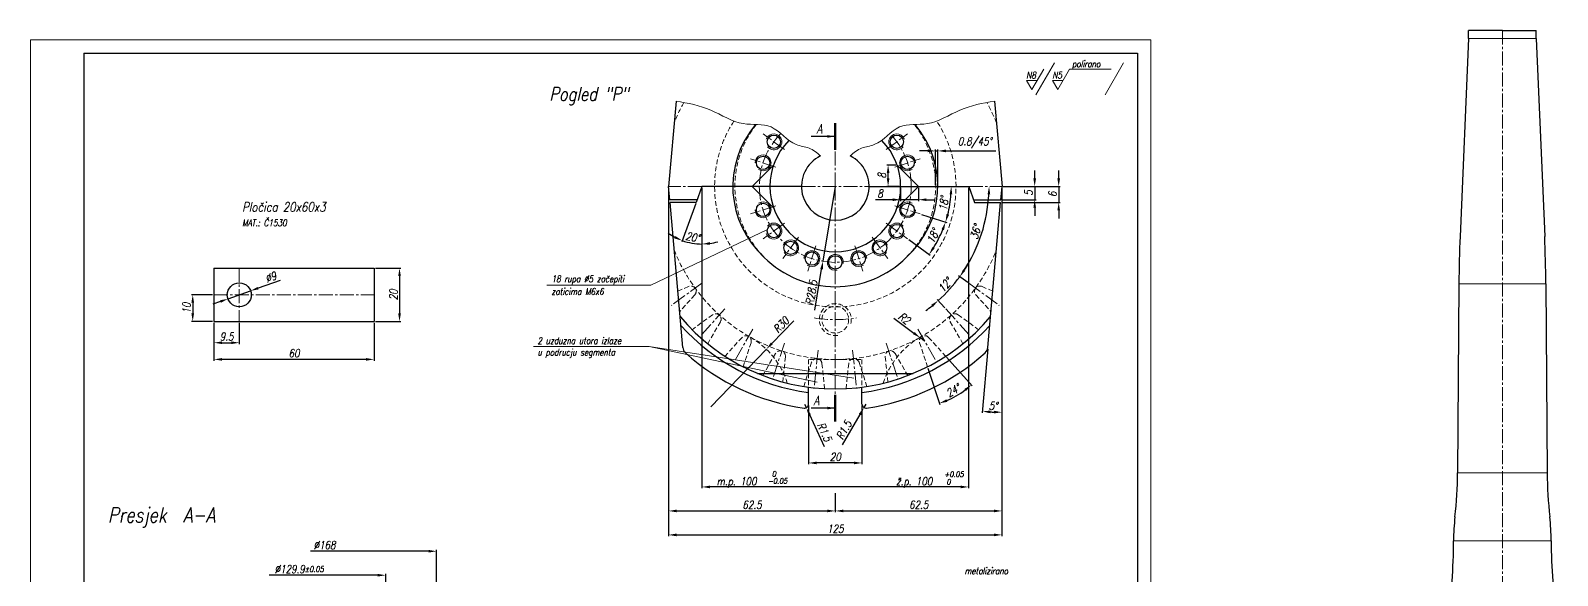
# Model space of a CAD drawing. Extents: x 459 to 1033, y 12 to 616.
# Drawn here: x 459 to 1032, y 412 to 616 of the extents above; entities that cross this region are included whole.
import ezdxf

# ---------------------------------------------------------------- set-up
doc = ezdxf.new("R2010")
doc.units = 0
doc.header["$LTSCALE"] = 7
doc.header["$MEASUREMENT"] = 0
doc.linetypes.add('CENTER2', pattern=[1.125, 0.75, -0.125, 0.125, -0.125])
doc.linetypes.add('HIDDEN', pattern=[0.375, 0.25, -0.125])
doc.layers.get('0').update_dxf_attribs({"linetype": 'CONTINUOUS', "lineweight": 15})
for name, color, linetype, lineweight in [('1', 1, 'CENTER2', 15), ('2', 2, 'HIDDEN', 15), ('3', 3, 'CONTINUOUS', 30), ('4', 5, 'CONTINUOUS', 50), ('8', 250, 'CONTINUOUS', 15)]:
    doc.layers.add(name, color=color, linetype=linetype, lineweight=lineweight)
doc.styles.add('ITALICT', font='ITALICT.shx', dxfattribs={"width": 0.8, "height": 3})
doc.dimstyles.get("Standard").update_dxf_attribs({"dimtxt": 3, "dimasz": 3, "dimexe": 0.5, "dimexo": 0.5, "dimgap": 0.8, "dimtad": 1, "dimdsep": 46, "dimtxsty": 'ITALICT', "dimcen": 0.09, "dimazin": 2, "dimtfac": 1, "dimtmove": 0, "dimatfit": 3, "dimfxl": 1, "dimtolj": 1, "dimtzin": 0, "dimarcsym": 0})

# ---------------------------------------------------------------- blocks, each defined once
blk = doc.blocks.new('*D4')
at = {"color": 0, "lineweight": -2, "transparency": 16777216}
for p, q in [((835.92, 560.99), (835.92, 563.99)), ((824.16, 557.99), (836.42, 557.99)), ((835.92, 557.99), (835.92, 552.99)), ((823.73, 552.99), (836.42, 552.99)), ((835.92, 549.99), (835.92, 546.99))]:
    blk.add_line(p, q, dxfattribs=at)
at = {"color": 0, "transparency": 16777216}
for points in [[(835.42, 560.99), (836.42, 560.99), (835.92, 557.99)], [(835.42, 549.99), (836.42, 549.99), (835.92, 552.99)]]:
    blk.add_solid(points, dxfattribs=at)
at = {"color": 0, "transparency": 16777216, "insert": (833.62, 555.49), "char_height": 3, "attachment_point": 5, "rotation": 90, "style": 'ITALICT'}
blk.add_mtext('\\A1;5', dxfattribs=at)
blk = doc.blocks.new('*D5')
at = {"color": 0, "lineweight": -2, "transparency": 16777216}
for p, q in [((844.92, 560.99), (844.92, 563.99)), ((824.16, 557.99), (845.42, 557.99)), ((844.92, 557.99), (844.92, 551.99)), ((823.64, 551.99), (845.42, 551.99)), ((844.92, 548.99), (844.92, 545.99))]:
    blk.add_line(p, q, dxfattribs=at)
at = {"color": 0, "transparency": 16777216}
for points in [[(844.42, 560.99), (845.42, 560.99), (844.92, 557.99)], [(844.42, 548.99), (845.42, 548.99), (844.92, 551.99)]]:
    blk.add_solid(points, dxfattribs=at)
at = {"color": 0, "transparency": 16777216, "insert": (842.62, 554.99), "char_height": 3, "attachment_point": 5, "rotation": 90, "style": 'ITALICT'}
blk.add_mtext('\\A1;6', dxfattribs=at)
blk = doc.blocks.new('*D6')
at = {"color": 0, "lineweight": -2, "transparency": 16777216}
for p, q in [((823.66, 518.13), (823.66, 472.74)), ((818.33, 497.05), (816.23, 473.07))]:
    blk.add_line(p, q, dxfattribs=at)
blk.add_arc((823.66, 557.99), 84.74, 267.0284, 267.9716, dxfattribs=at)
at = {"color": 0, "transparency": 16777216}
for points in [[(819.24, 472.86), (819.31, 473.85), (816.28, 473.56)], [(820.67, 473.8), (820.66, 472.8), (823.66, 473.24)]]:
    blk.add_solid(points, dxfattribs=at)
at = {"color": 0, "transparency": 16777216, "insert": (820.34, 475.61), "char_height": 3, "attachment_point": 5, "rotation": 357.6891, "style": 'ITALICT'}
blk.add_mtext('\\A1;5°', dxfattribs=at)
blk = doc.blocks.new('*D7')
at = {"color": 0, "lineweight": -2, "transparency": 16777216}
for p, q in [((698.66, 557.49), (698.66, 435.71)), ((761.16, 442.87), (761.16, 435.71)), ((701.66, 436.21), (758.16, 436.21))]:
    blk.add_line(p, q, dxfattribs=at)
at = {"color": 0, "transparency": 16777216}
for points in [[(701.66, 436.71), (701.66, 435.71), (698.66, 436.21)], [(758.16, 436.71), (758.16, 435.71), (761.16, 436.21)]]:
    blk.add_solid(points, dxfattribs=at)
at = {"color": 0, "transparency": 16777216, "insert": (729.91, 438.51), "char_height": 3, "attachment_point": 5, "style": 'ITALICT'}
blk.add_mtext('\\A1;62.5', dxfattribs=at)
blk = doc.blocks.new('*D8')
at = {"color": 0, "lineweight": -2, "transparency": 16777216}
for p, q in [((823.66, 557.49), (823.66, 435.71)), ((761.16, 442.87), (761.16, 435.71)), ((764.16, 436.21), (820.66, 436.21))]:
    blk.add_line(p, q, dxfattribs=at)
at = {"color": 0, "transparency": 16777216}
for points in [[(764.16, 436.71), (764.16, 435.71), (761.16, 436.21)], [(820.66, 436.71), (820.66, 435.71), (823.66, 436.21)]]:
    blk.add_solid(points, dxfattribs=at)
at = {"color": 0, "transparency": 16777216, "insert": (792.41, 438.51), "char_height": 3, "attachment_point": 5, "style": 'ITALICT'}
blk.add_mtext('\\A1;62.5', dxfattribs=at)
blk = doc.blocks.new('*D36')
at = {"color": 0, "lineweight": -2, "transparency": 16777216}
for p, q in [((592.58, 383.12), (592.58, 412.58)), ((589.58, 412.08), (548.84, 412.08))]:
    blk.add_line(p, q, dxfattribs=at)
at = {"color": 0, "transparency": 16777216}
blk.add_solid([(589.58, 412.58), (589.58, 411.58), (592.58, 412.08)], dxfattribs=at)
at = {"color": 0, "transparency": 16777216, "insert": (560.11, 414.38), "char_height": 3, "attachment_point": 5, "style": 'ITALICT'}
blk.add_mtext('\\A1;%%c129.9{}{\\H0.71x;\\C3;%%p0.05}', dxfattribs=at)
blk = doc.blocks.new('*D37')
at = {"color": 0, "lineweight": -2, "transparency": 16777216}
for p, q in [((608.63, 421.08), (564.38, 421.08)), ((611.63, 340.92), (611.63, 421.58))]:
    blk.add_line(p, q, dxfattribs=at)
at = {"color": 0, "transparency": 16777216}
blk.add_solid([(608.63, 421.58), (608.63, 420.58), (611.63, 421.08)], dxfattribs=at)
at = {"color": 0, "transparency": 16777216, "insert": (569.63, 423.38), "char_height": 3, "attachment_point": 5, "style": 'ITALICT'}
blk.add_mtext('\\A1;%%c168', dxfattribs=at)
blk = doc.blocks.new('*D53')
at = {"color": 0, "lineweight": -2, "transparency": 16777216}
for p, q in [((711.16, 557.49), (711.16, 444.71)), ((811.16, 557.49), (811.16, 444.71)), ((808.16, 445.21), (714.16, 445.21))]:
    blk.add_line(p, q, dxfattribs=at)
at = {"color": 0, "transparency": 16777216}
for points in [[(714.16, 445.71), (714.16, 444.71), (711.16, 445.21)], [(808.16, 445.71), (808.16, 444.71), (811.16, 445.21)]]:
    blk.add_solid(points, dxfattribs=at)
blk = doc.blocks.new('*D55')
at = {"color": 0, "lineweight": -2, "transparency": 16777216}
for p, q in [((588.69, 527.3), (598.27, 527.3)), ((597.77, 524.3), (597.77, 510.3)), ((588.69, 507.3), (598.27, 507.3))]:
    blk.add_line(p, q, dxfattribs=at)
at = {"color": 0, "transparency": 16777216}
for points in [[(597.27, 524.3), (598.27, 524.3), (597.77, 527.3)], [(597.27, 510.3), (598.27, 510.3), (597.77, 507.3)]]:
    blk.add_solid(points, dxfattribs=at)
at = {"color": 0, "transparency": 16777216, "insert": (595.47, 517.3), "char_height": 3, "attachment_point": 5, "rotation": 90, "style": 'ITALICT'}
blk.add_mtext('\\A1;20', dxfattribs=at)
blk = doc.blocks.new('*D56')
at = {"color": 0, "lineweight": -2, "transparency": 16777216}
for p, q in [((528.19, 506.8), (528.19, 492.57)), ((588.19, 506.8), (588.19, 492.57)), ((585.19, 493.07), (531.19, 493.07))]:
    blk.add_line(p, q, dxfattribs=at)
at = {"color": 0, "transparency": 16777216}
for points in [[(531.19, 493.57), (531.19, 492.57), (528.19, 493.07)], [(585.19, 493.57), (585.19, 492.57), (588.19, 493.07)]]:
    blk.add_solid(points, dxfattribs=at)
at = {"color": 0, "transparency": 16777216, "insert": (558.19, 495.37), "char_height": 3, "attachment_point": 5, "style": 'ITALICT'}
blk.add_mtext('\\A1;60', dxfattribs=at)
blk = doc.blocks.new('*D57')
at = {"color": 0, "lineweight": -2, "transparency": 16777216}
for p, q in [((528.19, 506.8), (528.19, 498.82)), ((537.69, 506.8), (537.69, 498.82)), ((531.19, 499.32), (534.69, 499.32))]:
    blk.add_line(p, q, dxfattribs=at)
at = {"color": 0, "transparency": 16777216}
for points in [[(531.19, 499.82), (531.19, 498.82), (528.19, 499.32)], [(534.69, 499.82), (534.69, 498.82), (537.69, 499.32)]]:
    blk.add_solid(points, dxfattribs=at)
at = {"color": 0, "transparency": 16777216, "insert": (532.94, 501.62), "char_height": 3, "attachment_point": 5, "style": 'ITALICT'}
blk.add_mtext('\\A1;9.5', dxfattribs=at)
blk = doc.blocks.new('*D58')
at = {"color": 0, "lineweight": -2, "transparency": 16777216}
for p, q in [((527.69, 517.3), (519.72, 517.3)), ((520.22, 514.3), (520.22, 510.3)), ((527.69, 507.3), (519.72, 507.3))]:
    blk.add_line(p, q, dxfattribs=at)
at = {"color": 0, "transparency": 16777216}
for points in [[(519.72, 514.3), (520.72, 514.3), (520.22, 517.3)], [(519.72, 510.3), (520.72, 510.3), (520.22, 507.3)]]:
    blk.add_solid(points, dxfattribs=at)
at = {"color": 0, "transparency": 16777216, "insert": (517.92, 512.3), "char_height": 3, "attachment_point": 5, "rotation": 90, "style": 'ITALICT'}
blk.add_mtext('\\A1;10', dxfattribs=at)
blk = doc.blocks.new('*D59')
at = {"color": 0, "lineweight": -2, "transparency": 16777216}
for p, q in [((552.97, 522.73), (544.76, 519.81)), ((533.45, 515.79), (541.93, 518.81)), ((530.62, 514.79), (527.8, 513.78))]:
    blk.add_line(p, q, dxfattribs=at)
at = {"color": 0, "transparency": 16777216}
for points in [[(530.46, 515.26), (530.79, 514.32), (533.45, 515.79)], [(544.59, 520.28), (544.92, 519.34), (541.93, 518.81)]]:
    blk.add_solid(points, dxfattribs=at)
at = {"color": 0, "transparency": 16777216, "insert": (549.5, 523.94), "char_height": 3, "attachment_point": 5, "rotation": 19.5748, "style": 'ITALICT'}
blk.add_mtext('\\A1;∅9', dxfattribs=at)
blk = doc.blocks.new('*D63')
at = {"color": 0, "lineweight": -2, "transparency": 16777216}
for p, q in [((745.56, 507.58), (737.38, 499.08)), ((714.5, 475.29), (735.3, 496.91))]:
    blk.add_line(p, q, dxfattribs=at)
at = {"color": 0, "transparency": 16777216}
blk.add_solid([(737.02, 499.42), (737.74, 498.73), (735.3, 496.91)], dxfattribs=at)
at = {"color": 0, "transparency": 16777216, "insert": (740.85, 506), "char_height": 3, "attachment_point": 5, "rotation": 46.1102, "style": 'ITALICT'}
blk.add_mtext('\\A1;R30', dxfattribs=at)
blk = doc.blocks.new('*D74')
at = {"color": 0, "lineweight": -2, "transparency": 16777216}
for p, q in [((761.16, 557.99), (756.51, 529.87)), ((753.48, 511.55), (756.02, 526.91))]:
    blk.add_line(p, q, dxfattribs=at)
at = {"color": 0, "transparency": 16777216}
blk.add_solid([(755.53, 526.99), (756.52, 526.83), (756.51, 529.87)], dxfattribs=at)
at = {"color": 0, "transparency": 16777216, "insert": (752.24, 518.12), "char_height": 3, "attachment_point": 5, "rotation": 80.6045, "style": 'ITALICT'}
blk.add_mtext('\\A1;R28.5', dxfattribs=at)
blk = doc.blocks.new('*D75')
at = {"color": 0, "lineweight": -2, "transparency": 16777216}
blk.add_line((793.5, 547.48), (802.97, 544.4), dxfattribs=at)
blk.add_arc((761.16, 557.99), 43.46, 345.9561, 356.0439, dxfattribs=at)
at = {"color": 0, "transparency": 16777216}
for points in [[(804.02, 555), (805.02, 554.97), (804.62, 557.99)], [(803.8, 547.3), (802.84, 547.58), (802.49, 544.56)]]:
    blk.add_solid(points, dxfattribs=at)
at = {"color": 0, "transparency": 16777216, "insert": (801.81, 551.55), "char_height": 3, "attachment_point": 5, "rotation": 81, "style": 'ITALICT'}
blk.add_mtext('\\A1;18°', dxfattribs=at)
blk = doc.blocks.new('*D76')
at = {"color": 0, "lineweight": -2, "transparency": 16777216}
for p, q in [((793.5, 547.48), (802.95, 544.41)), ((788.67, 538), (796.71, 532.16))]:
    blk.add_line(p, q, dxfattribs=at)
blk.add_arc((761.16, 557.99), 43.43, 327.9583, 338.0417, dxfattribs=at)
at = {"color": 0, "transparency": 16777216}
for points in [[(800.98, 541.92), (801.92, 541.57), (802.47, 544.56)], [(798.4, 534.66), (797.57, 535.22), (796.3, 532.46)]]:
    blk.add_solid(points, dxfattribs=at)
at = {"color": 0, "transparency": 16777216, "insert": (797.81, 539.31), "char_height": 3, "attachment_point": 5, "rotation": 63, "style": 'ITALICT'}
blk.add_mtext('\\A1;18°', dxfattribs=at)
blk = doc.blocks.new('*D77')
at = {"color": 0, "lineweight": -2, "transparency": 16777216}
for p, q in [((711.16, 556.99), (711.16, 535.86)), ((708.81, 551.52), (703.6, 537.19))]:
    blk.add_line(p, q, dxfattribs=at)
for start, end in [(234.0919, 242.0459), (250, 270), (277.9541, 285.9081)]:
    blk.add_arc((711.16, 557.99), 21.63, start, end, dxfattribs=at)
at = {"color": 0, "transparency": 16777216}
for points in [[(701.23, 539.34), (700.82, 538.42), (703.77, 537.66)], [(714.19, 536.07), (714.12, 537.06), (711.16, 536.36)]]:
    blk.add_solid(points, dxfattribs=at)
at = {"color": 0, "transparency": 16777216, "insert": (707.73, 538.97), "char_height": 3, "attachment_point": 5, "rotation": 349.7577, "style": 'ITALICT'}
blk.add_mtext('\\A1;20°', dxfattribs=at)
blk = doc.blocks.new('*D81')
at = {"color": 0, "lineweight": -2, "transparency": 16777216}
for p, q in [((698.66, 557.49), (698.66, 426.71)), ((823.66, 557.49), (823.66, 426.71)), ((701.66, 427.21), (820.66, 427.21))]:
    blk.add_line(p, q, dxfattribs=at)
at = {"color": 0, "transparency": 16777216}
for points in [[(701.66, 427.71), (701.66, 426.71), (698.66, 427.21)], [(820.66, 427.71), (820.66, 426.71), (823.66, 427.21)]]:
    blk.add_solid(points, dxfattribs=at)
at = {"color": 0, "transparency": 16777216, "insert": (761.16, 429.51), "char_height": 3, "attachment_point": 5, "style": 'ITALICT'}
blk.add_mtext('\\A1;125', dxfattribs=at)
blk = doc.blocks.new('*D85')
at = {"color": 0, "lineweight": -2, "transparency": 16777216}
for p, q in [((795.74, 571.29), (792.74, 571.29)), ((798.74, 558.49), (798.74, 571.79)), ((798.74, 571.29), (799.61, 571.29)), ((799.61, 558.49), (799.61, 571.79)), ((802.61, 571.29), (821.39, 571.29))]:
    blk.add_line(p, q, dxfattribs=at)
at = {"color": 0, "transparency": 16777216}
for points in [[(795.74, 571.79), (795.74, 570.79), (798.74, 571.29)], [(802.61, 571.79), (802.61, 570.79), (799.61, 571.29)]]:
    blk.add_solid(points, dxfattribs=at)
at = {"color": 0, "transparency": 16777216, "insert": (813.5, 574.38), "char_height": 3, "attachment_point": 5, "style": 'ITALICT'}
blk.add_mtext('\\A1;0.8/45%%d', dxfattribs=at)
blk = doc.blocks.new('*D86')
at = {"color": 0, "lineweight": -2, "transparency": 16777216}
blk.add_line((810.79, 521.93), (807.4, 524.39), dxfattribs=at)
blk.add_arc((761.16, 557.99), 57.65, 326.9818, 357.0182, dxfattribs=at)
at = {"color": 0, "transparency": 16777216}
for points in [[(818.24, 555), (819.24, 554.97), (818.82, 557.99)], [(809.92, 526.29), (809.09, 526.85), (807.81, 524.1)]]:
    blk.add_solid(points, dxfattribs=at)
at = {"color": 0, "transparency": 16777216, "insert": (813.81, 540.88), "char_height": 3, "attachment_point": 5, "rotation": 72, "style": 'ITALICT'}
blk.add_mtext('\\A1;36°', dxfattribs=at)
blk = doc.blocks.new('*D87')
at = {"color": 0, "lineweight": -2, "transparency": 16777216}
for p, q in [((810.79, 521.93), (807.41, 524.39)), ((802.21, 512.4), (799.41, 515.51))]:
    blk.add_line(p, q, dxfattribs=at)
for start, end in [(326.9815, 329.9631), (312, 324), (306.0369, 309.0185)]:
    blk.add_arc((761.16, 557.99), 57.66, start, end, dxfattribs=at)
at = {"color": 0, "transparency": 16777216}
for points in [[(809.92, 526.28), (809.1, 526.85), (807.81, 524.1)], [(797.14, 513.57), (797.79, 512.81), (799.74, 515.14)]]:
    blk.add_solid(points, dxfattribs=at)
at = {"color": 0, "transparency": 16777216, "insert": (802.3, 520.94), "char_height": 3, "attachment_point": 5, "rotation": 48, "style": 'ITALICT'}
blk.add_mtext('\\A1;12°', dxfattribs=at)
blk = doc.blocks.new('*D88')
at = {"color": 0, "lineweight": -2, "transparency": 16777216}
for p, q in [((802.86, 493.85), (812.51, 483.13)), ((795.86, 489.81), (800.32, 476.09))]:
    blk.add_line(p, q, dxfattribs=at)
blk.add_arc((789.85, 508.29), 33.36, 293.1543, 306.8457, dxfattribs=at)
at = {"color": 0, "transparency": 16777216}
for points in [[(809.54, 481.98), (810.18, 481.21), (812.18, 483.5)], [(803.15, 477.15), (802.8, 478.09), (800.16, 476.57)]]:
    blk.add_solid(points, dxfattribs=at)
at = {"color": 0, "transparency": 16777216, "insert": (805.38, 481.39), "char_height": 3, "attachment_point": 5, "rotation": 30, "style": 'ITALICT'}
blk.add_mtext('\\A1;24°', dxfattribs=at)
blk = doc.blocks.new('*D89')
at = {"color": 0, "lineweight": -2, "transparency": 16777216}
for p, q in [((783.08, 508.51), (790.64, 502.93)), ((794.66, 499.96), (793.06, 501.15))]:
    blk.add_line(p, q, dxfattribs=at)
at = {"color": 0, "transparency": 16777216}
blk.add_solid([(790.94, 503.33), (790.34, 502.53), (793.06, 501.15)], dxfattribs=at)
at = {"color": 0, "transparency": 16777216, "insert": (787.02, 508.46), "char_height": 3, "attachment_point": 5, "rotation": 323.5672, "style": 'ITALICT'}
blk.add_mtext('\\A1;R2', dxfattribs=at)
blk = doc.blocks.new('*D90')
at = {"color": 0, "lineweight": -2, "transparency": 16777216}
for p, q in [((772.66, 476.29), (771.91, 474.99)), ((763.84, 460.98), (770.42, 472.39))]:
    blk.add_line(p, q, dxfattribs=at)
at = {"color": 0, "transparency": 16777216}
blk.add_solid([(769.98, 472.64), (770.85, 472.14), (771.91, 474.99)], dxfattribs=at)
at = {"color": 0, "transparency": 16777216, "insert": (764.39, 466.54), "char_height": 3, "attachment_point": 5, "rotation": 60.0326, "style": 'ITALICT'}
blk.add_mtext('\\A1;R1.5', dxfattribs=at)
blk = doc.blocks.new('*D91')
at = {"color": 0, "lineweight": -2, "transparency": 16777216}
for p, q in [((749.66, 476.29), (750.3, 474.93)), ((757.15, 460.28), (751.57, 472.21))]:
    blk.add_line(p, q, dxfattribs=at)
at = {"color": 0, "transparency": 16777216}
blk.add_solid([(752.02, 472.43), (751.12, 472), (750.3, 474.93)], dxfattribs=at)
at = {"color": 0, "transparency": 16777216, "insert": (757.08, 465.86), "char_height": 3, "attachment_point": 5, "rotation": 295.0465, "style": 'ITALICT'}
blk.add_mtext('\\A1;R1.5', dxfattribs=at)
blk = doc.blocks.new('*D92')
at = {"color": 0, "lineweight": -2, "transparency": 16777216}
for p, q in [((751.16, 475.79), (751.16, 453.71)), ((771.16, 475.79), (771.16, 453.71)), ((768.16, 454.21), (754.16, 454.21))]:
    blk.add_line(p, q, dxfattribs=at)
at = {"color": 0, "transparency": 16777216}
for points in [[(754.16, 454.71), (754.16, 453.71), (751.16, 454.21)], [(768.16, 454.71), (768.16, 453.71), (771.16, 454.21)]]:
    blk.add_solid(points, dxfattribs=at)
at = {"color": 0, "transparency": 16777216, "insert": (761.16, 456.51), "char_height": 3, "attachment_point": 5, "style": 'ITALICT'}
blk.add_mtext('\\A1;20', dxfattribs=at)
blk = doc.blocks.new('*D196')
at = {"color": 0, "lineweight": -2, "transparency": 16777216}
for p, q in [((783.82, 565.99), (780.46, 565.99)), ((780.96, 560.99), (780.96, 562.99)), ((785.16, 557.99), (780.46, 557.99))]:
    blk.add_line(p, q, dxfattribs=at)
at = {"color": 0, "transparency": 16777216}
for points in [[(780.46, 562.99), (781.46, 562.99), (780.96, 565.99)], [(780.46, 560.99), (781.46, 560.99), (780.96, 557.99)]]:
    blk.add_solid(points, dxfattribs=at)
at = {"color": 0, "transparency": 16777216, "insert": (778.66, 561.99), "char_height": 3, "attachment_point": 5, "rotation": 90, "style": 'ITALICT'}
blk.add_mtext('\\A1;8', dxfattribs=at)
blk = doc.blocks.new('*D197')
at = {"color": 0, "lineweight": -2, "transparency": 16777216}
for p, q in [((785.66, 557.49), (785.66, 552.49)), ((792.32, 557.49), (792.32, 552.49)), ((782.66, 552.99), (776.24, 552.99)), ((792.32, 552.99), (785.66, 552.99)), ((795.32, 552.99), (798.32, 552.99))]:
    blk.add_line(p, q, dxfattribs=at)
at = {"color": 0, "transparency": 16777216}
for points in [[(782.66, 553.49), (782.66, 552.49), (785.66, 552.99)], [(795.32, 553.49), (795.32, 552.49), (792.32, 552.99)]]:
    blk.add_solid(points, dxfattribs=at)
at = {"color": 0, "transparency": 16777216, "insert": (777.95, 555.29), "char_height": 3, "attachment_point": 5, "style": 'ITALICT'}
blk.add_mtext('\\A1;8', dxfattribs=at)

msp = doc.modelspace()

# ---------------------------------------------------------------- linework, layer by layer
for p, q in [((459.4079, 612.9628), (459.4079, 12.3608)), ((459.4079, 612.9628), (879.4079, 612.9628)), ((879.4079, 612.9628), (879.4079, 12.3608)), ((839.3242, 602.0084), (834.8661, 594.2867)), ((843.3166, 604.3451), (836.354, 592.2855)), ((849.0134, 602.0084), (844.5553, 594.2867)), ((849.0134, 602.0084), (864.5905, 602.0084)), ((869.2749, 604.3451), (862.3123, 592.2855)), ((832.8626, 597.7569), (836.8696, 597.7569)), ((834.8661, 594.2867), (832.8626, 597.7569)), ((842.5518, 597.7569), (846.5588, 597.7569)), ((844.5553, 594.2867), (842.5518, 597.7569)), ((692.0413, 520.9713), (735.6846, 541.8506)), ((653.0171, 520.9713), (692.0413, 520.9713)), ((647.9492, 497.9281), (691.3542, 497.9281)), ((768.1589, 485.9891), (691.3542, 497.9281)), ((691.3542, 497.9281), (754.298, 484.5238))]:
    msp.add_line(p, q)
for centre, start, end in [((738.1073, 574.7374), 218.315932, 161.92906), ((784.2212, 574.7374), 18.07094, 321.684068), ((734.0591, 566.7925), 236.315932, 179.92906), ((788.2694, 566.7925), 0.07094, 303.684068), ((734.0591, 549.1785), 180.07094, 123.684068), ((788.2694, 549.1785), 56.315932, 359.92906), ((738.1073, 541.2336), 198.07094, 141.684068), ((784.2212, 541.2336), 38.315932, 341.92906), ((744.4124, 534.9285), 216.07094, 159.684068), ((752.3573, 530.8804), 234.07094, 177.684068), ((761.1642, 529.4855), 351.204525, 283.967869), ((769.9712, 530.8804), 2.315932, 305.92906), ((777.9161, 534.9285), 20.315932, 323.92906)]:
    msp.add_arc(centre, 3, start, end)
for points in [[(755.5988, 569.4011), (754.2865, 570.6239), (751.6166, 572.7562), (744.0378, 573.4208), (738.2022, 582.2635), (725.287, 580.1812), (714.6577, 587.4747), (705.937, 589.2595), (701.4579, 589.9178)], [(766.7296, 569.4011), (768.042, 570.6239), (770.7118, 572.7562), (778.2907, 573.4208), (784.1263, 582.2635), (797.0415, 580.1812), (807.6707, 587.4747), (816.3915, 589.2595), (820.8705, 589.9178)]]:
    msp.add_open_spline(points, degree=3, knots=[1.85607127, 1.85607127, 1.85607127, 1.85607127, 7.09581252, 12.04352334, 23.61336069, 34.07474489, 47.27732735, 60.73811102, 60.73811102, 60.73811102, 60.73811102])
at = {"layer": '1'}
for p, q in [((1011.2799, 616.4755), (1011.2799, 375.9755)), ((742.1523, 571.7984), (734.0622, 577.6763)), ((780.1761, 571.7984), (788.2663, 577.6763)), ((738.8144, 565.2474), (729.3038, 568.3376)), ((761.1642, 557.9855), (761.1642, 571.5959)), ((783.5141, 565.2474), (793.0246, 568.3376)), ((711.1642, 557.9855), (698.6642, 557.9855)), ((748.4642, 557.9855), (773.8642, 557.9855)), ((761.1642, 557.9855), (761.1642, 473.2013)), ((811.1642, 557.9855), (823.6642, 557.9855)), ((738.8144, 550.7236), (729.3038, 547.6334)), ((783.5141, 550.7236), (793.0246, 547.6334)), ((742.1523, 544.1725), (734.0622, 538.2947)), ((780.1761, 544.1725), (788.2663, 538.2947)), ((747.3513, 538.9736), (741.4734, 530.8834)), ((774.9772, 538.9736), (780.855, 530.8834)), ((753.9023, 535.6357), (750.8122, 526.1251)), ((768.4261, 535.6357), (771.5163, 526.1251)), ((537.6898, 527.2999), (537.6898, 507.2999)), ((711.1388, 521.6398), (699.6789, 513.3138)), ((811.1897, 521.6398), (822.6495, 513.3138)), ((528.1898, 517.2999), (588.1898, 517.2999)), ((719.7886, 512.0332), (710.3103, 501.5065)), ((802.5398, 512.0332), (812.0182, 501.5065)), ((730.2468, 504.4349), (723.1642, 492.1675)), ((792.0817, 504.4349), (799.1642, 492.1675)), ((742.0562, 499.177), (737.6789, 485.7052)), ((780.2723, 499.177), (784.6495, 485.7052)), ((754.7007, 496.4893), (753.2201, 482.4018)), ((767.6277, 496.4893), (769.1084, 482.4018))]:
    msp.add_line(p, q, dxfattribs=at)
for radius, start, end in [(28.5, 135.866278, 179.999984), (28.5, 0.000016, 44.133743), (28.5, 180.000016, 359.999984), (50, 260.822869, 279.177132)]:
    msp.add_arc((761.1642, 557.9855), radius, start, end, dxfattribs=at)
at = {"layer": '2'}
for p, q in [((706.1466, 520.431), (702.1072, 518.6325)), ((708.4464, 517.2656), (702.7776, 510.9698)), ((813.8821, 517.2656), (819.5509, 510.9698)), ((816.1818, 520.431), (820.2213, 518.6325)), ((715.1569, 509.8128), (707.4535, 504.216)), ((807.1716, 509.8128), (814.8749, 504.216)), ((718.0645, 507.1948), (713.3036, 498.9486)), ((804.2639, 507.1948), (809.0249, 498.9486)), ((726.1779, 501.3), (719.8065, 494.2239)), ((729.5663, 499.3437), (726.6239, 490.2879)), ((792.7621, 499.3437), (795.7046, 490.2879)), ((796.1505, 501.3), (802.5219, 494.2239)), ((738.728, 495.2647), (733.9671, 487.0185)), ((742.4491, 494.0556), (741.4538, 484.5859)), ((751.1642, 493.0355), (751.1642, 482.6462)), ((761.1642, 493.0355), (751.1642, 493.0355)), ((761.1642, 493.0355), (771.1642, 493.0355)), ((771.1642, 493.0355), (771.1642, 482.6462)), ((779.8793, 494.0556), (780.8746, 484.5859)), ((783.6004, 495.2647), (788.3614, 487.0185)), ((752.2587, 491.9705), (749.3163, 482.9147)), ((756.1499, 491.5616), (757.1452, 482.0918)), ((766.1786, 491.5616), (765.1833, 482.0918)), ((770.0698, 491.9705), (773.0122, 482.9147))]:
    msp.add_line(p, q, dxfattribs=at)
msp.add_circle((761.1642, 507.9855), 5, dxfattribs=at)
for centre, radius, start, end in [((761.1642, 557.9855), 64.95, 151.022793, 158.459132), ((761.1642, 557.9855), 64.95, 21.540868, 28.977207), ((761.1642, 557.9855), 45.25, 147.198538, 32.801462), ((761.1642, 557.9855), 37.65, 141.937892, 225), ((761.1642, 557.9855), 37.65, 315, 38.062108), ((761.1642, 557.9855), 64.95, 201.540868, 338.459132), ((706.9601, 518.6039), 2, 318, 114), ((815.3684, 518.6039), 2, 66, 222), ((716.3325, 508.1948), 2, 330, 126), ((761.1642, 507.9855), 6, 346.130635, 281.564174), ((805.996, 508.1948), 2, 54, 210), ((727.6642, 499.9618), 2, 342, 138), ((714.5008, 475.2931), 30, 17.166899, 60.563866), ((807.8277, 475.2931), 30, 119.436134, 162.833101), ((794.6642, 499.9618), 2, 42, 198), ((740.4601, 494.2647), 2, 354, 150), ((754.1608, 491.3525), 2, 6, 162), ((768.1676, 491.3525), 2, 18, 174), ((781.8684, 494.2647), 2, 30, 186)]:
    msp.add_arc(centre, radius, start, end, dxfattribs=at)
at = {"layer": '3'}
for p, q in [((998.5799, 613.4755), (995.4196, 539.2129)), ((1011.2799, 616.4755), (998.5799, 616.4755)), ((998.5799, 613.4755), (998.5799, 616.4755)), ((1011.2799, 616.4755), (1023.9799, 616.4755)), ((1023.9799, 613.4755), (1023.9799, 616.4755)), ((1023.9799, 613.4755), (1027.1401, 539.2129)), ((479.4079, 607.9628), (479.4079, 17.3608)), ((479.4079, 607.9628), (874.4079, 607.9628)), ((874.4079, 607.9628), (874.4079, 17.3608)), ((701.4579, 589.9178), (698.6642, 557.9855)), ((820.8705, 589.9178), (823.6642, 557.9855)), ((738.0072, 565.9855), (730.0072, 557.9855)), ((784.3213, 565.9855), (792.3213, 557.9855)), ((699.1017, 552.9855), (698.6642, 557.9855)), ((711.1642, 557.9855), (708.9804, 551.9855)), ((748.4642, 557.9855), (711.1642, 557.9855)), ((738.0072, 549.9855), (730.0072, 557.9855)), ((773.8642, 557.9855), (811.1642, 557.9855)), ((784.3213, 549.9855), (792.3213, 557.9855)), ((811.1642, 557.9855), (813.3481, 551.9855)), ((823.2268, 552.9855), (823.6642, 557.9855)), ((709.3444, 552.9855), (699.1017, 552.9855)), ((703.9515, 497.5514), (699.1892, 551.9855)), ((708.9804, 551.9855), (699.1892, 551.9855)), ((812.9841, 552.9855), (823.2268, 552.9855)), ((813.3481, 551.9855), (823.1393, 551.9855)), ((818.3769, 497.5514), (823.1393, 551.9855)), ((528.1898, 527.2999), (588.1898, 527.2999)), ((528.1898, 527.2999), (528.1898, 507.2999)), ((588.1898, 527.2999), (588.1898, 507.2999)), ((994.9799, 521.4755), (994.4799, 450.4755)), ((1027.5799, 521.4755), (1028.0799, 450.4755)), ((528.1898, 507.2999), (588.1898, 507.2999)), ((731.9242, 487.8355), (790.4042, 487.8355)), ((751.1642, 476.2909), (751.1642, 482.6462)), ((771.1642, 476.2909), (771.1642, 482.6462))]:
    msp.add_line(p, q, dxfattribs=at)
for centre, radius in [((738.1073, 574.7374), 2.5), ((784.2212, 574.7374), 2.5), ((734.0591, 566.7925), 2.5), ((788.2694, 566.7925), 2.5), ((734.0591, 549.1785), 2.5), ((788.2694, 549.1785), 2.5), ((738.1073, 541.2336), 2.5), ((784.2212, 541.2336), 2.5), ((744.4124, 534.9285), 2.5), ((752.3573, 530.8804), 2.5), ((769.9712, 530.8804), 2.5), ((777.9161, 534.9285), 2.5), ((761.1642, 529.4855), 2.5), ((537.6898, 517.2999), 4.5)]:
    msp.add_circle(centre, radius, dxfattribs=at)
for centre, radius, start, end in [((758.5906, 557.9855), 35.8763, 139.664167, 227.907639), ((763.7379, 557.9855), 35.8763, 312.092361, 40.335833), ((761.1642, 557.9855), 24.5, 135.181495, 44.818505), ((761.1642, 557.9855), 12.7, 115.99034, 64.00966), ((1494.9675, 517.9545), 500, 177.563227, 179.596515), ((527.5923, 517.9545), 500, 0.403485, 2.436773), ((761.1642, 557.9855), 37.65, 224.999999, 315.000025), ((761.1642, 557.9855), 76, 219.991307, 320.008693), ((761.1642, 557.9855), 77.95, 221.98958, 262.629363), ((761.1642, 557.9855), 77.95, 277.370637, 318.01042), ((706.9401, 497.8129), 3, 185, 227.976639), ((761.1642, 557.9855), 84, 227.976639, 261.987222), ((761.1642, 557.9855), 84, 278.012778, 312.023361), ((815.3884, 497.8129), 3, 312.023361, 355), ((749.6642, 476.2909), 1.5, 261.987222, 0), ((772.6642, 476.2909), 1.5, 180, 278.012778), ((838.5142, 451.5739), 155.9696, 353.527898, 359.596515), ((1184.0456, 451.5739), 155.9696, 180.403485, 186.472102), ((1072.9799, 424.9755), 80, 173.527898, 180), ((949.5799, 424.9755), 80, 0, 6.472102), ((798.7236, 424.9755), 194.2562, 351.074363, 0), ((1223.8361, 424.9755), 194.2562, 180, 188.925637)]:
    msp.add_arc(centre, radius, start, end, dxfattribs=at)
at = {"layer": '4'}
for p, q in [((761.1642, 581.7393), (761.1642, 571.7393)), ((761.1642, 479.8099), (761.1642, 469.8099))]:
    msp.add_line(p, q, dxfattribs=at)
at = {"layer": '8'}
for p, q in [((1011.2799, 613.4755), (998.5799, 613.4755)), ((1011.2799, 613.4755), (1023.9799, 613.4755)), ((1011.2799, 521.4755), (994.9799, 521.4755)), ((1011.2799, 521.4755), (1027.5799, 521.4755)), ((1011.2799, 450.4755), (994.4799, 450.4755)), ((1011.2799, 450.4755), (1028.0799, 450.4755)), ((1011.2799, 424.9755), (992.9799, 424.9755)), ((1011.2799, 424.9755), (1029.5799, 424.9755))]:
    msp.add_line(p, q, dxfattribs=at)

# ---------------------------------------------------------------- texts
at = {"style": 'ITALICT', "width": 0.8}
for s, height, p in [('polirano', 2.5, (849.898, 602.6764)), ('N8', 2.5, (832.7684, 598.455)), ('N5', 2.5, (842.5463, 598.4995)), ('Pogled "P"', 5, (653.9757, 590.1626)), ('A', 3.5, (754.1202, 577.8647)), ('Pločica 20x60x3', 3.5, (538.7476, 548.5219)), ('MAT.: Č1530', 2.5, (538.7476, 543.053)), ('18 rupa %%C5 začepiti', 2.5, (654.7469, 522.0204)), ('zaticima M6x6', 2.5, (654.7469, 517.2891)), ('2 uzduzna utora izlaze', 2.5, (649.4874, 498.8138)), ('u podrucju segmenta', 2.5, (649.4874, 494.4757)), ('A', 3.5, (752.9969, 475.9352)), ('m.p. 100', 3, (716.6909, 445.8312)), ('-0.05', 2, (735.8273, 446.4533)), ('  0', 2, (734.9493, 449.0922)), ('ž.p. 100', 3, (783.9458, 445.8312)), ('+0.05', 2, (801.9611, 448.9556)), ('  0', 2, (800.4237, 446.0784)), ('Presjek  A-A', 5.625, (488.4133, 431.9011)), ('metalizirano', 2.5, (809.6268, 412.4291))]:
    msp.add_text(s, height=height, dxfattribs=at).set_placement(p)

# ---------------------------------------------------------------- dimensions: what is measured, and where the dimension line sits
dim = msp.add_linear_dim(base=(798.7392, 571.2901), p1=(799.6142, 557.9855), p2=(798.7392, 557.9855), angle=180, text='0.8/45%%d', dimstyle='Standard')
dim.commit()
dim.dimension.update_dxf_attribs({"geometry": '*D85', "text_midpoint": (813.4999, 571.2901), "dimtype": 160})
for base, p1, p2, picture, middle in [((780.9602, 565.9855), (785.6642, 557.9855), (784.3213, 565.9855), '*D196', (778.6602, 561.9855)), ((597.7688, 507.2999), (588.1898, 527.2999), (588.1898, 507.2999), '*D55', (595.4688, 517.2999)), ((520.2215, 507.2999), (528.1898, 517.2999), (528.1898, 507.2999), '*D58', (517.9215, 512.2999))]:
    dim = msp.add_linear_dim(base=base, p1=p1, p2=p2, angle=90, dimstyle='Standard')
    dim.commit()
    dim.dimension.update_dxf_attribs({"geometry": picture, "text_midpoint": middle})
dim = msp.add_linear_dim(base=(844.9165, 551.9855), p1=(823.6642, 557.9855), p2=(823.1393, 551.9855), angle=270, dimstyle='Standard', override={"dimtmove": 0})
dim.commit()
dim.dimension.update_dxf_attribs({"geometry": '*D5', "text_midpoint": (842.6165, 554.9855)})
dim = msp.add_linear_dim(base=(835.9165, 552.9855), p1=(823.6642, 557.9855), p2=(823.2268, 552.9855), angle=270, dimstyle='Standard', override={"dimtmove": 0})
dim.commit()
dim.dimension.update_dxf_attribs({"geometry": '*D4', "text_midpoint": (835.9165, 555.4855), "dimtype": 160})
for base, line1, line2, picture, middle in [((708.6535, 536.5043), ((711.1642, 557.9855), (708.9804, 551.9855)), ((711.1642, 557.9855), (711.1642, 557.4855)), '*D77', (707.3187, 536.7028)), ((818.7368, 473.3854), ((818.3769, 497.5514), (823.6205, 557.4855)), ((823.6642, 557.9855), (823.6642, 518.6325)), '*D6', (820.2473, 473.3109))]:
    dim = msp.add_angular_dim_2l(base=base, line1=line1, line2=line2, dimstyle='Standard')
    dim.commit()
    dim.dimension.update_dxf_attribs({"geometry": picture, "text_midpoint": middle, "dimtype": 162})
for base, p1, p2, picture, middle in [((761.1642, 436.2147), (698.6642, 557.9855), (761.1642, 443.3653), '*D7', (729.9142, 438.5147)), ((528.1898, 493.0674), (588.1898, 507.2999), (528.1898, 507.2999), '*D56', (558.1898, 495.3674)), ((537.6898, 499.319), (528.1898, 507.2999), (537.6898, 507.2999), '*D57', (532.9398, 501.619))]:
    dim = msp.add_linear_dim(base=base, p1=p1, p2=p2, dimstyle='Standard')
    dim.commit()
    dim.dimension.update_dxf_attribs({"geometry": picture, "text_midpoint": middle})
for base, p1, picture, middle in [((823.6642, 427.2147), (698.6642, 557.9855), '*D81', (761.1642, 427.2147)), ((823.6642, 436.2147), (761.1642, 443.3653), '*D8', (792.4142, 436.2147))]:
    dim = msp.add_linear_dim(base=base, p1=p1, p2=(823.6642, 557.9855), dimstyle='Standard', override={"dimtmove": 0})
    dim.commit()
    dim.dimension.update_dxf_attribs({"geometry": picture, "text_midpoint": middle, "dimtype": 160})
for base, p1, p2, text, override, picture, middle in [((711.1642, 445.2147), (811.1642, 557.9855), (711.1642, 557.9855), ' ', {"dimtmove": 0}, '*D53', (761.1642, 445.2147)), ((527.634, 421.0802), (611.634, 340.421), (527.634, 410.571), '%%c<>', {"dimlfac": 2, "dimse2": 1, "dimsd2": 1, "dimtmove": 0}, '*D37', (569.634, 421.0802)), ((527.634, 412.0802), (592.584, 382.621), (527.634, 410.571), '%%c<>{}{\\H0.71x;\\C3;%%p0.05}', {"dimlfac": 2, "dimse2": 1, "dimsd2": 1, "dimtp": 0.05, "dimtm": 0.05, "dimtdec": 2, "dimtmove": 0, "dimtzin": 0}, '*D36', (560.109, 412.0802))]:
    dim = msp.add_linear_dim(base=base, p1=p1, p2=p2, text=text, dimstyle='Standard', override=override)
    dim.commit()
    dim.dimension.update_dxf_attribs({"geometry": picture, "text_midpoint": middle, "dimtype": 160})
for center, mpoint, picture, middle in [((761.1642, 557.9855), (756.5116, 529.8678), '*D74', (752.2369, 518.1224)), ((714.5008, 475.2931), (735.299, 496.9134), '*D63', (740.8515, 506.0029)), ((794.6642, 499.9618), (793.0551, 501.1495), '*D89', (787.0192, 508.4637)), ((749.6642, 476.2909), (750.2993, 474.932), '*D91', (757.0762, 465.8624)), ((772.6642, 476.2909), (771.915, 474.9915), '*D90', (764.3851, 466.5367))]:
    dim = msp.add_radius_dim(center=center, mpoint=mpoint, dimstyle='Standard')
    dim.commit()
    dim.dimension.update_dxf_attribs({"geometry": picture, "text_midpoint": middle})
for base, line1, line2, picture, middle in [((803.6714, 548.9503), ((783.5141, 550.7236), (793.0246, 547.6334)), ((773.8142, 557.9855), (811.1642, 557.9855)), '*D75', (801.8143, 551.5471)), ((813.8325, 534.5361), ((811.1642, 557.9855), (823.6642, 557.9855)), ((811.1897, 521.6398), (822.6495, 513.3138)), '*D86', (813.8077, 540.8806)), ((798.7789, 536.2686), ((780.1761, 544.1725), (788.2663, 538.2947)), ((783.5141, 550.7236), (793.0246, 547.6334)), '*D76', (797.8146, 539.3112)), ((802.6392, 517.9336), ((802.5398, 512.0332), (812.0182, 501.5065)), ((811.1897, 521.6398), (822.6495, 513.3138)), '*D87', (802.3025, 520.9444)), ((804.4783, 478.3093), ((796.1505, 501.3), (802.5219, 494.2239)), ((792.7621, 499.3437), (795.7046, 490.2879)), '*D88', (805.3842, 481.3943))]:
    dim = msp.add_angular_dim_2l(base=base, line1=line1, line2=line2, dimstyle='Standard')
    dim.commit()
    dim.dimension.update_dxf_attribs({"geometry": picture, "text_midpoint": middle})
dim = msp.add_linear_dim(base=(792.3213, 552.9916), p1=(785.6642, 557.9855), p2=(792.3213, 557.9855), text='8', dimstyle='Standard')
dim.commit()
dim.dimension.update_dxf_attribs({"geometry": '*D197', "text_midpoint": (777.9499, 552.9916), "dimtype": 160})
dim = msp.add_diameter_dim_2p(p1=(533.4498, 515.7923), p2=(541.9297, 518.8076), dimstyle='Standard')
dim.commit()
dim.dimension.update_dxf_attribs({"geometry": '*D59', "text_midpoint": (549.5044, 523.9422)})
dim = msp.add_linear_dim(base=(751.1642, 454.2147), p1=(771.1642, 476.2909), p2=(751.1642, 476.2909), dimstyle='Standard', override={"dimtmove": 0})
dim.commit()
dim.dimension.update_dxf_attribs({"geometry": '*D92', "text_midpoint": (761.1642, 456.5147)})

# ---------------------------------------------------------------- leaders
for points in [[(761.1642, 576.7393), (752.1642, 576.7393)], [(761.1642, 474.8099), (752.1642, 474.8099)]]:
    msp.add_leader(points, dimstyle='Standard', override={"dimgap": 0.7, "dimtad": 0})

doc.saveas('drawing.dxf')
